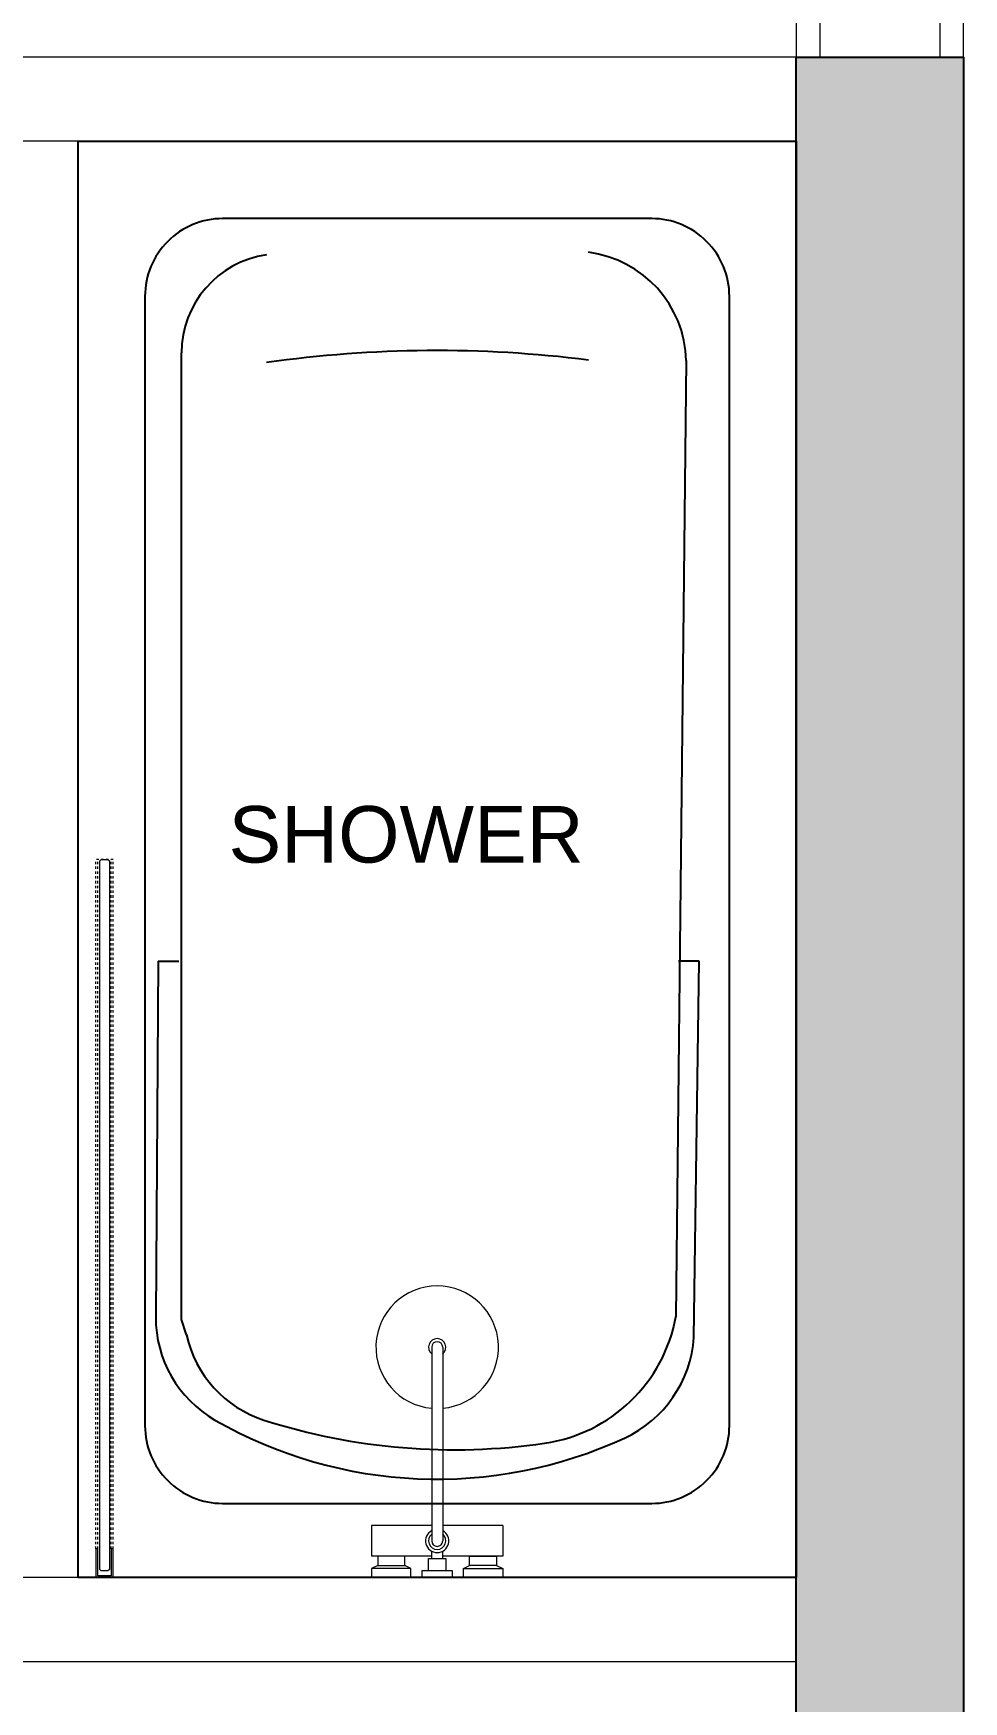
# Model space of a CAD drawing. Header units: inches. Extents: x 0 to 2865, y 0 to 4378.
# Drawn here: x 1764.7 to 1803.6, y 1039.1 to 1108.8 of the extents above; entities that cross this region are included whole.
import ezdxf

# ---------------------------------------------------------------- set-up
doc = ezdxf.new("R2010")
doc.units = ezdxf.units.IN
doc.linetypes.add('HIDDEN', pattern=[0.375, 0.25, -0.125])
for name, color, linetype, lineweight in [('A-WALL', 113, 'Continuous', 9), ('I-DOOR', 6, 'Continuous', 20), ('I-FIXTURE', 8, 'Continuous', 5), ('l-FIXTURE', 7, 'Continuous', 5)]:
    doc.layers.add(name, color=color, linetype=linetype, lineweight=lineweight)
for name, color, linetype in [('A-WALL-EXTR', 2, 'Continuous'), ('I-FURN', 8, 'Continuous'), ('I-GLAZ', 6, 'Continuous'), ('TTEXT', 7, 'Continuous'), ('WALL', 4, 'Continuous')]:
    doc.layers.add(name, color=color, linetype=linetype)
doc.styles.add('A-ARCH-B01FL$0$Annotative', font='arial.ttf')

# ---------------------------------------------------------------- blocks, each defined once
blk = doc.blocks.new('SW28-Plan')
at = {"layer": 'I-FIXTURE', "linetype": 'ByBlock', "lineweight": 5}
for p, q in [((15, 43), (15, 107)), ((20, 97), (20, 53)), ((85, 107), (35, 107)), ((35, 9), (35, 107)), ((85, 9), (85, 107)), ((376, 9), (60, 9)), ((35, -107), (35, -9)), ((376, -9), (60, -9)), ((85, -107), (85, -9)), ((15, -43), (15, -107)), ((20, -97), (20, -53)), ((85, -107), (35, -107))]:
    blk.add_line(p, q, dxfattribs=at)
for points in [[(0, 43), (15, 43), (20, 53), (35, 53), (35, 97), (20, 97), (15, 107), (0, 107)], [(11, 25), (0, 25), (0, -25), (11, -25)], [(0, -43), (15, -43), (20, -53), (35, -53), (35, -97), (20, -97), (15, -107), (0, -107)]]:
    blk.add_lwpolyline(points, close=True, dxfattribs=at)
for points in [[(11, 14), (31, 14), (31, -14), (11, -14)], [(31, 9), (43.3, 9)], [(31, -9), (43.3, -9)]]:
    blk.add_lwpolyline(points, dxfattribs=at)
for centre, radius, start, end in [((376, 0), 100, 185.1636, 174.8364), ((60, 0), 19, 28.2737, 331.7263), ((60, 0), 14, 40.0052, 319.9948), ((60, 0), 9, 90, 270), ((376, 0), 14, 220.0052, 139.9948), ((376, 0), 9, 270, 90)]:
    blk.add_arc(centre, radius, start, end, dxfattribs=at)

msp = doc.modelspace()

# ---------------------------------------------------------------- hatches: boundary and pattern name
at = {"layer": 'A-WALL', "lineweight": 5, "transparency": 33554636}
h = msp.add_hatch(color=8, dxfattribs=at)
h.dxf.hatch_style = 1
h.paths.add_polyline_path([(1803.574, 1032.752), (1796.574, 1032.752), (1796.574, 1107.759), (1803.574, 1107.759)])

# ---------------------------------------------------------------- linework, layer by layer
at = {"layer": 'A-WALL', "color": 8, "lineweight": 5, "transparency": 33554636}
for p, q in [((1796.574, 1107.759), (1702.574, 1107.759)), ((1796.574, 1104.258), (1702.574, 1104.258)), ((1741.526, 1040.756), (1796.574, 1040.756))]:
    msp.add_line(p, q, dxfattribs=at)
at = {"layer": 'A-WALL', "color": 8, "transparency": 33554636}
msp.add_line((1796.574, 1044.258), (1741.526, 1044.258), dxfattribs=at)
at = {"layer": 'A-WALL-EXTR', "color": 8, "linetype": 'HIDDEN', "lineweight": 5, "ltscale": 0.1, "transparency": 33554636}
for p, q in [((1767.316, 1045.458), (1767.316, 1074.258)), ((1768.036, 1074.258), (1767.316, 1074.258)), ((1767.396, 1045.458), (1767.396, 1074.258)), ((1767.956, 1045.458), (1767.956, 1074.258)), ((1768.036, 1045.458), (1768.036, 1074.258))]:
    msp.add_line(p, q, dxfattribs=at)
at = {"layer": 'I-DOOR', "color": 8, "lineweight": 5, "transparency": 33554636}
for points in [[(1767.816, 1044.538), (1767.536, 1044.538), (1767.476, 1044.598), (1767.476, 1074.198), (1767.536, 1074.258), (1767.816, 1074.258), (1767.876, 1074.198), (1767.876, 1044.598)], [(1767.316, 1045.458), (1767.316, 1044.258), (1768.036, 1044.258), (1768.036, 1045.458), (1767.956, 1045.458), (1767.956, 1044.338), (1767.396, 1044.338), (1767.396, 1045.458)]]:
    msp.add_lwpolyline(points, close=True, dxfattribs=at)
at = {"layer": 'I-FURN', "color": 8, "transparency": 33554636}
for p, q in [((1770.89, 1055.041), (1770.89, 1095.415)), ((1791.981, 1095.092), (1791.551, 1055.148)), ((1769.921, 1070.006), (1769.813, 1055.148)), ((1769.921, 1070.006), (1770.782, 1070.006)), ((1792.519, 1070.006), (1791.658, 1070.006)), ((1792.304, 1054.287), (1792.519, 1070.006)), ((1771.105, 1054.395), (1770.89, 1055.041))]:
    msp.add_line(p, q, dxfattribs=at)
msp.add_lwpolyline([(1796.574, 1104.258), (1796.574, 1044.258), (1766.574, 1044.258), (1766.574, 1104.258)], close=True, dxfattribs=at)
msp.add_lwpolyline([(1772.608, 1047.36), (1790.54, 1047.36, 0.414214), (1793.785, 1050.605), (1793.785, 1097.778, 0.414214), (1790.54, 1101.023), (1772.608, 1101.023, 0.414214), (1769.363, 1097.778), (1769.363, 1050.605, 0.414214)], format="xyb", close=True, dxfattribs=at)
for centre, radius, start, end in [((1787.309, 1094.976), 4.674, 1.4144, 82.83197), ((1775.022, 1095.415), 4.132, 98.0852, 180), ((1781.568, 1044.832), 50.678, 82.83197, 98.0852), ((1774.736, 1055.113), 4.922, 179.58503, 240.18775), ((1785.122, 1056.344), 6.539, 278.27139, 349.46602), ((1775.793, 1055.411), 4.797, 192.23496, 252.28358), ((1787.294, 1054.649), 5.023, 294.76805, 355.86875), ((1781.574, 1067.047), 18.677, 240.18775, 294.76805), ((1782.297, 1075.772), 26.172, 252.28358, 278.27139)]:
    msp.add_arc(centre, radius, start, end, dxfattribs=at)
at = {"layer": 'I-GLAZ', "color": 8, "lineweight": 5, "ltscale": 0.05, "transparency": 33554636}
for points in [[(1803.574, 1179.759), (1796.574, 1179.759), (1796.574, 1107.759), (1803.574, 1107.759)], [(1797.574, 1109.759), (1802.574, 1109.759), (1802.574, 1107.759), (1797.574, 1107.759)]]:
    msp.add_lwpolyline(points, close=True, dxfattribs=at)
at = {"layer": 'WALL', "color": 8, "ltscale": 0.1, "transparency": 33554636}
msp.add_lwpolyline([(1803.574, 1032.752), (1796.574, 1032.752), (1796.574, 1107.759), (1803.574, 1107.759)], close=True, dxfattribs=at)

# ---------------------------------------------------------------- block references
at = {"layer": 'l-FIXTURE', "color": 8, "lineweight": 5, "transparency": 33554636, "xscale": 0.02559999999590218, "yscale": 0.02559999999590218, "zscale": 0.02559999999590218, "rotation": 90}
msp.add_blockref('SW28-Plan', (1781.574, 1044.258), dxfattribs=at)

# ---------------------------------------------------------------- texts
at = {"layer": 'TTEXT', "color": 8, "lineweight": 5, "ltscale": 0.001, "transparency": 33554636, "insert": (1787.695, 1075.289), "char_height": 2.3609, "attachment_point": 6, "style": 'A-ARCH-B01FL$0$Annotative'}
msp.add_mtext('SHOWER', dxfattribs=at)

doc.saveas('drawing.dxf')
